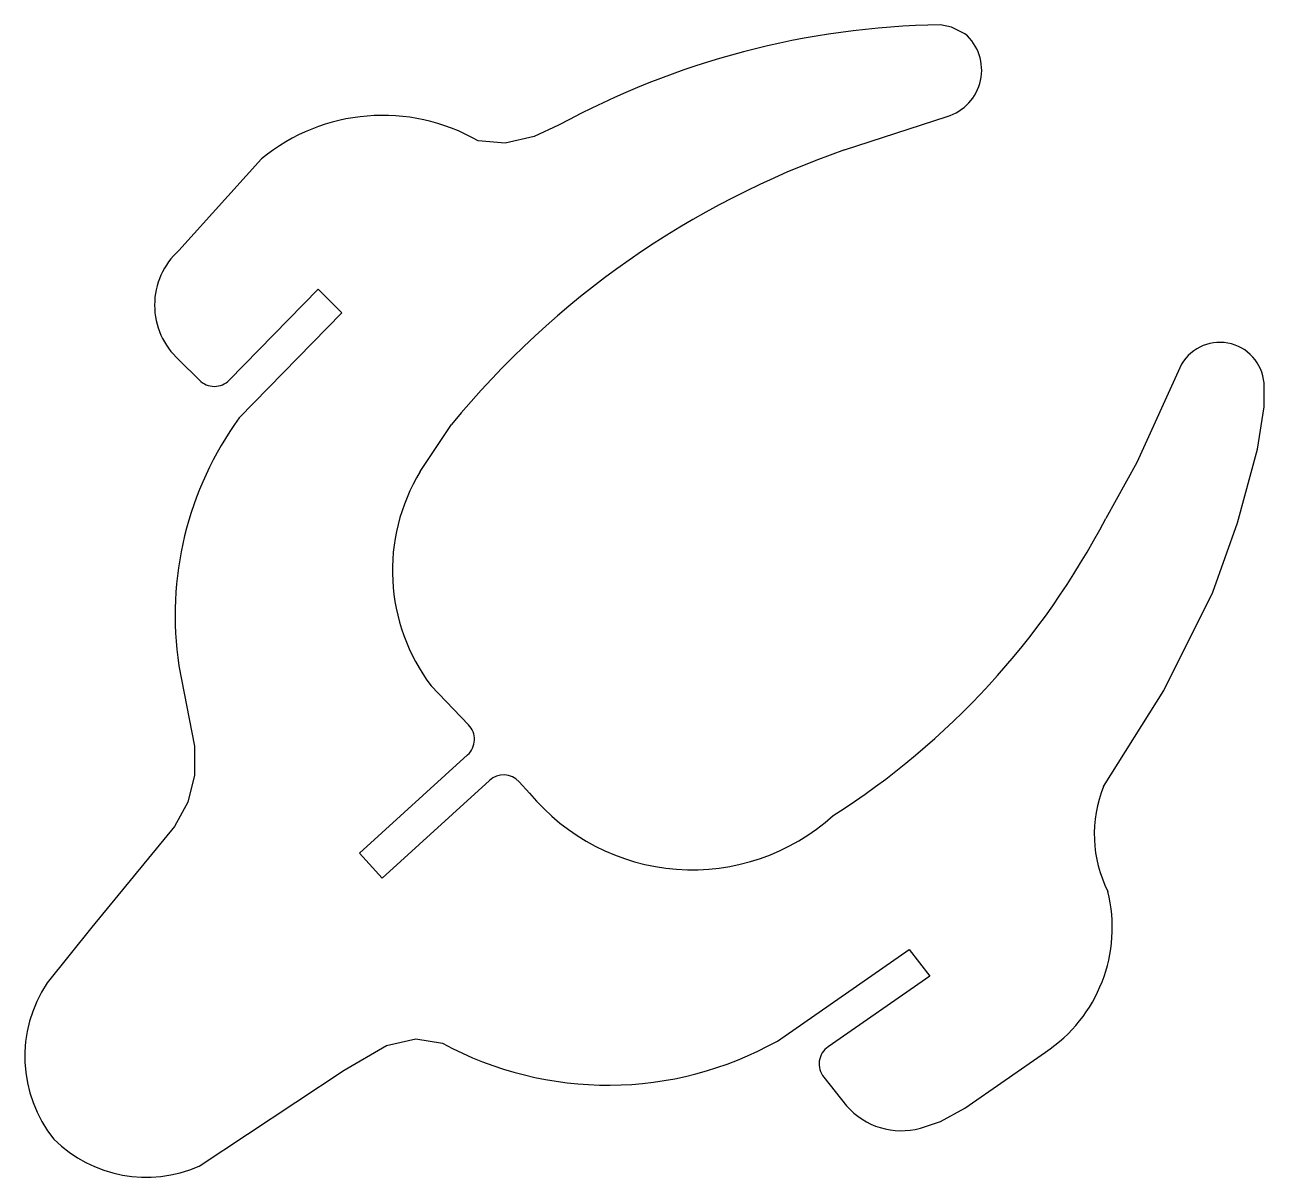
# Model space of a CAD drawing. Extents: x 0 to 59, y 0 to 54.8.
import ezdxf

# ---------------------------------------------------------------- set-up
doc = ezdxf.new("R2010")
doc.units = 0
doc.layers.add('WHITE', color=7, linetype='CONTINUOUS')

msp = doc.modelspace()

# ---------------------------------------------------------------- linework, layer by layer
at = {"layer": 'WHITE', "linetype": 'CONTINUOUS'}
for p, q in [((44.099761, 54.714229), (43.568511, 54.820479)), ((44.737261, 54.395479), (44.099761, 54.714229)), ((38.999761, 48.870479), (43.887261, 50.464229)), ((25.399761, 50.039229), (24.231011, 49.507979)), ((22.849761, 49.189229), (21.574761, 49.295479)), ((24.231011, 49.507979), (22.849761, 49.189229)), ((11.268511, 48.445479), (7.337261, 44.089229)), ((9.729046, 37.920613), (13.962075, 42.245665)), ((13.962075, 42.245665), (15.093511, 41.114229)), ((15.093511, 41.114229), (10.206011, 36.120479)), ((7.337261, 38.882979), (8.30727, 37.91297)), ((55.043496, 38.670445), (52.918511, 33.995479)), ((58.974761, 36.651729), (58.974761, 37.604)), ((58.656011, 34.632979), (58.974761, 36.651729)), ((18.812261, 33.570479), (20.299761, 35.801729)), ((57.699761, 31.126729), (58.656011, 34.632979)), ((52.918511, 33.995479), (51.431011, 31.339229)), ((56.531011, 27.832979), (57.699761, 31.126729)), ((54.193511, 23.157979), (56.531011, 27.832979)), ((7.337261, 24.326729), (8.081011, 20.501729)), ((21.117149, 21.519727), (19.343511, 23.370479)), ((51.324761, 18.589229), (54.193511, 23.157979)), ((8.081011, 20.501729), (8.081011, 19.120479)), ((15.924843, 15.412435), (21.067833, 20.087881)), ((8.081011, 19.120479), (7.762261, 17.845479)), ((22.112872, 18.87558), (17.006011, 14.232979)), ((24.018511, 18.270479), (23.522699, 18.811364)), ((7.762261, 17.845479), (7.124761, 16.676729)), ((7.124761, 16.676729), (3.193511, 11.895479)), ((17.006011, 14.232979), (15.924843, 15.412435)), ((3.193511, 11.895479), (1.068511, 9.239229)), ((35.812261, 6.476729), (42.081011, 10.832979)), ((42.081011, 10.832979), (43.057692, 9.563294)), ((43.057692, 9.563294), (38.22521, 6.205129)), ((17.218511, 6.264229), (18.599761, 6.582979)), ((18.599761, 6.582979), (19.874761, 6.370479)), ((15.199761, 5.095479), (17.218511, 6.264229)), ((44.737261, 3.289229), (48.562261, 5.945479)), ((8.293511, 0.526729), (15.199761, 5.095479)), ((38.014998, 4.759245), (39.106011, 3.395479)), ((43.568511, 2.651729), (44.737261, 3.289229)), ((42.612261, 2.332979), (43.568511, 2.651729))]:
    msp.add_line(p, q, dxfattribs=at)
for centre, radius, start, end in [((44.181513, 15.579821), 39.245445, 90.894979, 118.592147), ((43.242347, 52.661186), 2.289659, -73.640458, 49.23952), ((17.034842, 41.435356), 9.077025, 59.989748, 129.439761), ((52.975092, 8.960021), 42.286576, 109.298577, 140.598023), ((9.674761, 41.486104), 3.498595, 131.922545, 228.077455), ((56.86448, 37.604), 2.110281, 0, 149.644962), ((9.014377, 38.620076), 1, -135, -44.38394), ((23.081386, 26.742854), 15.928438, 143.932726, 188.72466), ((26.570322, 28.86071), 9.075761, 148.738871, 217.224052), ((18.709792, 48.34335), 36.875715, -57.600509, -27.459388), ((20.39516, 20.827821), 1, -47.726311, 43.781125), ((22.785545, 18.13564), 1, 42.510447, 132.273689), ((56.952794, 16.327323), 6.065556, 158.104815, 206.768482), ((31.75145, 24.647193), 10.023015, -140.490422, -47.920292), ((44.625029, 11.880096), 7.121902, -56.438321, 13.93731), ((6.274599, 5.736766), 6.274599, 146.0688, 218.839264), ((27.746823, 20.926792), 16.548584, -118.404546, -60.831522), ((38.795867, 5.38394), 1, 124.796026, 218.659808), ((41.701809, 5.645047), 3.434927, -139.087156, -74.629641), ((5.780659, 6.257371), 6.257371, -134.596985, -66.322833)]:
    msp.add_arc(centre, radius, start, end, dxfattribs=at)

doc.saveas('drawing.dxf')
